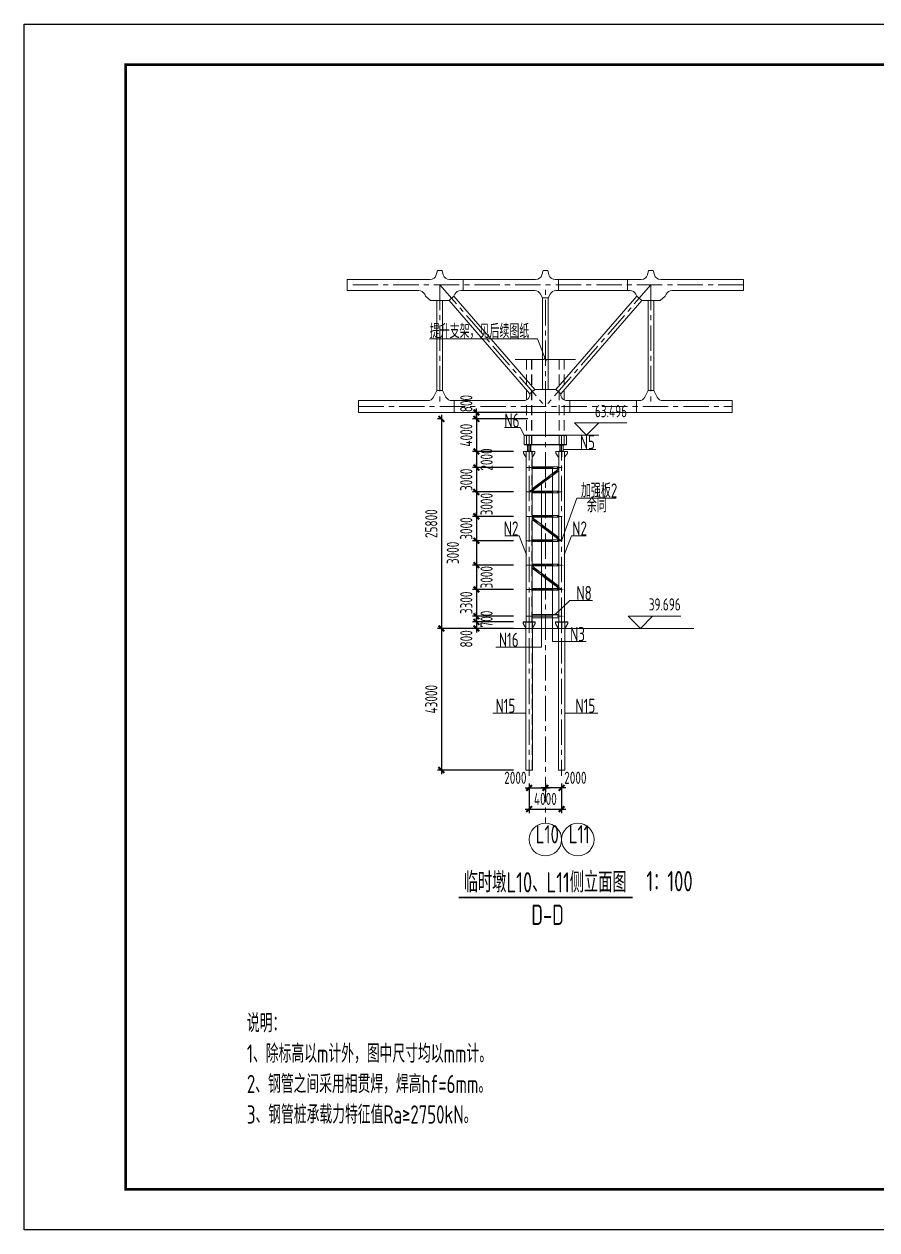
# Model space of a CAD drawing. Extents: x -2876908 to 633791, y -1383861 to 872234.
# Drawn here: x -316553 to -211553, y -1081386 to -932886 of the extents above; entities that cross this region are included whole.
import ezdxf
from ezdxf.enums import TextEntityAlignment as Align

# ---------------------------------------------------------------- set-up
doc = ezdxf.new("R2010")
doc.units = 0
doc.header["$LTSCALE"] = 5
doc.header["$MEASUREMENT"] = 0
for name, pattern in [('CENTER', [2, 1.25, -0.25, 0.25, -0.25]), ('DASH', [0.35, 0.25, -0.1]), ('DASHED', [0.75, 0.5, -0.25])]:
    doc.linetypes.add(name, pattern=pattern)
doc.layers.get('0').update_dxf_attribs({"linetype": 'CONTINUOUS', "lineweight": 25})
doc.layers.get('DEFPOINTS').update_dxf_attribs({"color": 35, "linetype": 'CONTINUOUS', "lineweight": 13})
for name, color, linetype, lineweight in [('1粗实线', 1, 'CONTINUOUS', 30), ('3中心线', 6, 'CENTER', 18), ('4虚线', 2, 'DASHED', 18), ('5标注', 3, 'CONTINUOUS', 15), ('6文本', 7, 'CONTINUOUS', 15), ('7边界线', 8, 'CONTINUOUS', 15), ('8轮廓线', 4, 'CONTINUOUS', 15), ('DIM', 3, 'CONTINUOUS', 0), ('HFZT', 5, 'CONTINUOUS', 15), ('REIND', 1, 'CONTINUOUS', 0), ('THIN', 7, 'CONTINUOUS', 0)]:
    doc.layers.add(name, color=color, linetype=linetype, lineweight=lineweight)
doc.layers.add('M_Dim', color=3, linetype='CONTINUOUS')
doc.layers.add('M_Prof', color=2, linetype='CONTINUOUS')
doc.styles.add('TSSD_Dimension', font='tssdeng.shx', dxfattribs={"width": 0.7, "bigfont": 'hztxt.shx'})
doc.styles.add('TSSD_NORM', font='tssdeng.shx', dxfattribs={"width": 0.7, "bigfont": 'hztxt.shx'})
doc.dimstyles.new('SJSYB-(50)$7', dxfattribs={"dimscale": 50, "dimtxt": 3.5, "dimasz": 1.5, "dimexe": 1, "dimexo": 1, "dimgap": 0.65, "dimtad": 1, "dimdec": 0, "dimzin": 0, "dimdsep": 46, "dimtxsty": 'TSSD_NORM', "dimblk": 'OBLIQUE', "dimcen": 0, "dimclrd": 256, "dimclre": 256, "dimclrt": 7, "dimadec": 0, "dimazin": 0, "dimtfac": 1, "dimtdec": 0, "dimtmove": 1, "dimatfit": 3, "dimldrblk": 'NONE', "dimfxl": 4, "dimfxlon": 1, "dimtolj": 1, "dimtzin": 0, "dimlwd": -1, "dimlwe": -1, "dimarcsym": 0})
doc.dimstyles.new('TSSD_100_100', dxfattribs={"dimtxt": 300, "dimasz": 100, "dimexe": 100, "dimexo": 250, "dimgap": 100, "dimtad": 1, "dimdec": 0, "dimzin": 0, "dimdsep": 46, "dimtxsty": 'TSSD_Dimension', "dimblk": 'ARCHTICK', "dimblk1": 'ARCHTICK', "dimblk2": 'ARCHTICK', "dimcen": 0, "dimdle": 100, "dimclrt": 7, "dimadec": 0, "dimazin": 0, "dimtfac": 1, "dimtdec": 0, "dimtix": 1, "dimtmove": 2, "dimatfit": 3, "dimfxl": 1, "dimtolj": 1, "dimtzin": 0, "dimarcsym": 0})

# ---------------------------------------------------------------- blocks, each defined once
blk = doc.blocks.new('施工设计图框')
at = {"color": 7, "linetype": 'Continuous'}
blk.add_lwpolyline([(-395.5, -13.5), (-395.5, 283.5), (24.5, 283.5), (24.5, -13.5), (-395.5, -13.5)], dxfattribs=at)
at = {"layer": '1粗实线', "color": 7, "linetype": 'Continuous', "const_width": 0.6}
blk.add_lwpolyline([(-370.5, -3.5), (-370.5, 273.5), (14.5, 273.5), (14.5, -3.5), (-370.5, -3.5)], dxfattribs=at)
at = {"layer": 'HFZT', "color": 2, "style": 'TSSD_NORM', "width": 0.7}
for tag, height, p in [('比例尺', 2.5, (7.25, 17.5)), ('图号', 2.5, (-20.49, 3.5)), ('日期', 2.5, (7.25, 3.5)), ('图名', 4, (-76.24, 0.75))]:
    blk.add_attdef(tag, text='', height=height, dxfattribs=at).set_placement(p, align=Align.MIDDLE)
blk = doc.blocks.new('LD')
at = {"layer": '3中心线', "ltscale": 500}
for p, q in [((-1150479, 4371), (-1199282, 4371)), ((-1187880, 4371), (-1174880, -10629)), ((-1187880, 4371), (-1187880, -10629)), ((-1174880, -10629), (-1174880, 4371)), ((-1161880, 4371), (-1174880, -10629)), ((-1161880, 4371), (-1161880, -10629)), ((-1197887, -10629), (-1151874, -10629))]:
    blk.add_line(p, q, dxfattribs=at)
at = {"layer": '8轮廓线'}
for p, q in [((-1188165, 6114), (-1188307, 5589)), ((-1188165, 6114), (-1187596, 6114)), ((-1187596, 6114), (-1187455, 5593)), ((-1175165, 6118), (-1175307, 5593)), ((-1175165, 6118), (-1174596, 6118)), ((-1174596, 6118), (-1174454, 5593)), ((-1162165, 6114), (-1162306, 5593)), ((-1162165, 6114), (-1161596, 6114)), ((-1161596, 6114), (-1161454, 5589)), ((-1189079, 4999), (-1199282, 4999)), ((-1199282, 4999), (-1199282, 3649)), ((-1185001, 5003), (-1186682, 5003)), ((-1185001, 5003), (-1176479, 5003)), ((-1185001, 5003), (-1185001, 3653)), ((-1176079, 5003), (-1176479, 5003)), ((-1173282, 5003), (-1173681, 5003)), ((-1164760, 5003), (-1173282, 5003)), ((-1173282, 5003), (-1173282, 3653)), ((-1163078, 5003), (-1164760, 5003)), ((-1164760, 5003), (-1164760, 3653)), ((-1159003, 4999), (-1160681, 4999)), ((-1159003, 4999), (-1150479, 4999)), ((-1150479, 4999), (-1150479, 3649)), ((-1199282, 3649), (-1190758, 3649)), ((-1190458, 3649), (-1190758, 3649)), ((-1189624, 2970), (-1189742, 3206)), ((-1186137, 2970), (-1186016, 3210)), ((-1185301, 3653), (-1185001, 3653)), ((-1176479, 3653), (-1185001, 3653)), ((-1176479, 3653), (-1176179, 3653)), ((-1175463, 3210), (-1175230, 2744)), ((-1174297, 3210), (-1174530, 2744)), ((-1173282, 3653), (-1173582, 3653)), ((-1173282, 3653), (-1164760, 3653)), ((-1164460, 3653), (-1164760, 3653)), ((-1163624, 2970), (-1163744, 3210)), ((-1160137, 2970), (-1160018, 3206)), ((-1159303, 3649), (-1159003, 3649)), ((-1150479, 3649), (-1159003, 3649)), ((-1189019, 2446), (-1189624, 2970)), ((-1189019, 2446), (-1186741, 2446)), ((-1188230, 2446), (-1188230, -8636)), ((-1187530, 2446), (-1187530, -8636)), ((-1186741, 2446), (-1186137, 2970)), ((-1186741, 2446), (-1176774, -9055)), ((-1186137, 2970), (-1176169, -8531)), ((-1175230, 2744), (-1175230, -8531)), ((-1175230, 2744), (-1174530, 2744)), ((-1174530, 2744), (-1174530, -8531)), ((-1163624, 2970), (-1173591, -8531)), ((-1163019, 2446), (-1172987, -9055)), ((-1163019, 2446), (-1163624, 2970)), ((-1163019, 2446), (-1160741, 2446)), ((-1162230, 2446), (-1162230, -8636)), ((-1161530, 2446), (-1161530, -8636)), ((-1160741, 2446), (-1160137, 2970)), ((-1188644, -9463), (-1188230, -8636)), ((-1188230, -8636), (-1187530, -8636)), ((-1187117, -9463), (-1187530, -8636)), ((-1176169, -8531), (-1176774, -9055)), ((-1176169, -8531), (-1173591, -8531)), ((-1173591, -8531), (-1172987, -9055)), ((-1162644, -9463), (-1162230, -8636)), ((-1162230, -8636), (-1161530, -8636)), ((-1161117, -9463), (-1161530, -8636)), ((-1197887, -9905), (-1197887, -11353)), ((-1197887, -9905), (-1189659, -9905)), ((-1189659, -9905), (-1189359, -9905)), ((-1186101, -9905), (-1186401, -9905)), ((-1186101, -9905), (-1186101, -11353)), ((-1186101, -9905), (-1177874, -9905)), ((-1177874, -9905), (-1177574, -9905)), ((-1176774, -9055), (-1176774, -9105)), ((-1172987, -9055), (-1172987, -9105)), ((-1171887, -9905), (-1172187, -9905)), ((-1171887, -9905), (-1171887, -11353)), ((-1163659, -9905), (-1171887, -9905)), ((-1163659, -9905), (-1163359, -9905)), ((-1163659, -9905), (-1163659, -11353)), ((-1160101, -9905), (-1160401, -9905)), ((-1160101, -9905), (-1151874, -9905)), ((-1151874, -9905), (-1151874, -11353)), ((-1186101, -11353), (-1197887, -11353)), ((-1171887, -11353), (-1186101, -11353)), ((-1171887, -11353), (-1160101, -11353)), ((-1151874, -11353), (-1160101, -11353))]:
    blk.add_line(p, q, dxfattribs=at)
for centre, start, end in [((-1189079, 5799), 270, 344.82495), ((-1186682, 5803), 195.17505, 270), ((-1176079, 5803), 270, 344.82495), ((-1173681, 5803), 195.17505, 270), ((-1163078, 5803), 270, 344.82495), ((-1160681, 5799), 195.17505, 270), ((-1190458, 2849), 26.56505, 90), ((-1185301, 2853), 90, 153.43495), ((-1176179, 2853), 26.56505, 90), ((-1173582, 2853), 90, 153.43495), ((-1164460, 2853), 26.56505, 90), ((-1159303, 2849), 90, 153.43495), ((-1189359, -9105), 270, 333.43495), ((-1186401, -9105), 206.56505, 270), ((-1177574, -9105), 269.99825, 0), ((-1172187, -9105), 180, 270.00175), ((-1163359, -9105), 270, 333.43495), ((-1160401, -9105), 206.56505, 270)]:
    blk.add_arc(centre, 800, start, end, dxfattribs=at)
blk = doc.blocks.new('_ArchTick')
at = {"color": 0, "linetype": 'ByBlock', "const_width": 0.5}
blk.add_lwpolyline([(-0.71, -0.71), (0.71, 0.71)], dxfattribs=at)
blk = doc.blocks.new('*D1329')
at = {"layer": 'DEFPOINTS', "color": 0, "transparency": 16777216}
for p in [(-255036, -1007309), (-265173, -1024748), (-255036, -1024748)]:
    blk.add_point(p, dxfattribs=at)
at = {"layer": 'DIM', "color": 0, "lineweight": -2, "transparency": 16777216}
for p, q in [((-265173, -1006809), (-265173, -1025248)), ((-256286, -1007309), (-265673, -1007309)), ((-256286, -1024748), (-265673, -1024748))]:
    blk.add_line(p, q, dxfattribs=at)
at = {"layer": 'DIM', "color": 0, "lineweight": -2, "transparency": 16777216, "xscale": 500, "yscale": 500, "zscale": 500}
for p, rotation in [((-265173, -1007309), 90), ((-265173, -1024748), 270)]:
    blk.add_blockref('_ArchTick', p, dxfattribs=dict(at, rotation=rotation))
at = {"layer": 'DIM', "color": 7, "transparency": 16777216, "insert": (-266423, -1016028), "char_height": 1500, "attachment_point": 5, "rotation": 90, "style": 'TSSD_Dimension'}
blk.add_mtext('\\A1;43000', dxfattribs=at)
blk = doc.blocks.new('*D1330')
at = {"layer": 'DEFPOINTS', "color": 0, "transparency": 16777216}
for p in [(-255036, -981508), (-260862, -985508), (-255036, -985508)]:
    blk.add_point(p, dxfattribs=at)
at = {"layer": 'DIM', "color": 0, "lineweight": -2, "transparency": 16777216}
for p, q in [((-256286, -981508), (-261362, -981508)), ((-260862, -981008), (-260862, -986008)), ((-256286, -985508), (-261362, -985508))]:
    blk.add_line(p, q, dxfattribs=at)
at = {"layer": 'DIM', "color": 0, "lineweight": -2, "transparency": 16777216, "xscale": 500, "yscale": 500, "zscale": 500}
for p, rotation in [((-260862, -981508), 90), ((-260862, -985508), 270)]:
    blk.add_blockref('_ArchTick', p, dxfattribs=dict(at, rotation=rotation))
at = {"layer": 'DIM', "color": 7, "transparency": 16777216, "insert": (-262112, -983508), "char_height": 1500, "attachment_point": 5, "rotation": 90, "style": 'TSSD_Dimension'}
blk.add_mtext('\\A1;4000', dxfattribs=at)
blk = doc.blocks.new('*D1331')
at = {"layer": 'DEFPOINTS', "color": 0, "transparency": 16777216}
for p in [(-255036, -987508), (-260862, -990508), (-255036, -990508)]:
    blk.add_point(p, dxfattribs=at)
at = {"layer": 'DIM', "color": 0, "lineweight": -2, "transparency": 16777216}
for p, q in [((-256286, -987508), (-261362, -987508)), ((-260862, -987508), (-260862, -987008)), ((-260862, -987508), (-260862, -990508)), ((-256286, -990508), (-261362, -990508)), ((-260862, -990508), (-260862, -991008))]:
    blk.add_line(p, q, dxfattribs=at)
at = {"layer": 'DIM', "color": 0, "lineweight": -2, "transparency": 16777216, "xscale": 500, "yscale": 500, "zscale": 500}
for p, rotation in [((-260862, -987508), 270), ((-260862, -990508), 90)]:
    blk.add_blockref('_ArchTick', p, dxfattribs=dict(at, rotation=rotation))
at = {"layer": 'DIM', "color": 7, "transparency": 16777216, "insert": (-262112, -989008), "char_height": 1500, "attachment_point": 5, "rotation": 90, "style": 'TSSD_Dimension'}
blk.add_mtext('\\A1;3000', dxfattribs=at)
blk = doc.blocks.new('*D1332')
at = {"layer": 'DEFPOINTS', "color": 0, "transparency": 16777216}
for p in [(-255036, -990508), (-260862, -993508), (-255036, -993508)]:
    blk.add_point(p, dxfattribs=at)
at = {"layer": 'DIM', "color": 0, "lineweight": -2, "transparency": 16777216}
for p, q in [((-260862, -990008), (-260862, -994008)), ((-256286, -990508), (-261362, -990508)), ((-256286, -993508), (-261362, -993508))]:
    blk.add_line(p, q, dxfattribs=at)
at = {"layer": 'DIM', "color": 0, "lineweight": -2, "transparency": 16777216, "xscale": 500, "yscale": 500, "zscale": 500}
for p, rotation in [((-260862, -990508), 90), ((-260862, -993508), 270)]:
    blk.add_blockref('_ArchTick', p, dxfattribs=dict(at, rotation=rotation))
at = {"layer": 'DIM', "color": 7, "transparency": 16777216, "insert": (-259612, -992008), "char_height": 1500, "attachment_point": 5, "rotation": 90, "style": 'TSSD_Dimension'}
blk.add_mtext('\\A1;3000', dxfattribs=at)
blk = doc.blocks.new('*D1333')
at = {"layer": 'DEFPOINTS', "color": 0, "transparency": 16777216}
for p in [(-255036, -993508), (-260862, -996508), (-255036, -996508)]:
    blk.add_point(p, dxfattribs=at)
at = {"layer": 'DIM', "color": 0, "lineweight": -2, "transparency": 16777216}
for p, q in [((-260862, -993508), (-260862, -993008)), ((-256286, -993508), (-261362, -993508)), ((-260862, -993508), (-260862, -996508)), ((-256286, -996508), (-261362, -996508)), ((-260862, -996508), (-260862, -997008))]:
    blk.add_line(p, q, dxfattribs=at)
at = {"layer": 'DIM', "color": 0, "lineweight": -2, "transparency": 16777216, "xscale": 500, "yscale": 500, "zscale": 500}
for p, rotation in [((-260862, -993508), 270), ((-260862, -996508), 90)]:
    blk.add_blockref('_ArchTick', p, dxfattribs=dict(at, rotation=rotation))
at = {"layer": 'DIM', "color": 7, "transparency": 16777216, "insert": (-262112, -995008), "char_height": 1500, "attachment_point": 5, "rotation": 90, "style": 'TSSD_Dimension'}
blk.add_mtext('\\A1;3000', dxfattribs=at)
blk = doc.blocks.new('*D1334')
at = {"layer": 'DEFPOINTS', "color": 0, "transparency": 16777216}
for p in [(-255036, -996508), (-260862, -999508), (-255036, -999508)]:
    blk.add_point(p, dxfattribs=at)
at = {"layer": 'DIM', "color": 0, "lineweight": -2, "transparency": 16777216}
for p, q in [((-260862, -996008), (-260862, -1000008)), ((-256286, -996508), (-261362, -996508)), ((-256286, -999508), (-261362, -999508))]:
    blk.add_line(p, q, dxfattribs=at)
at = {"layer": 'DIM', "color": 0, "lineweight": -2, "transparency": 16777216, "xscale": 500, "yscale": 500, "zscale": 500}
for p, rotation in [((-260862, -996508), 90), ((-260862, -999508), 270)]:
    blk.add_blockref('_ArchTick', p, dxfattribs=dict(at, rotation=rotation))
at = {"layer": 'DIM', "color": 7, "transparency": 16777216, "insert": (-263762, -998008), "char_height": 1500, "attachment_point": 5, "rotation": 90, "style": 'TSSD_Dimension'}
blk.add_mtext('\\A1;3000', dxfattribs=at)
blk = doc.blocks.new('*D1335')
at = {"layer": 'DEFPOINTS', "color": 0, "transparency": 16777216}
for p in [(-255036, -999508), (-260862, -1002508), (-255036, -1002508)]:
    blk.add_point(p, dxfattribs=at)
at = {"layer": 'DIM', "color": 0, "lineweight": -2, "transparency": 16777216}
for p, q in [((-260862, -999008), (-260862, -1003008)), ((-256286, -999508), (-261362, -999508)), ((-256286, -1002508), (-261362, -1002508))]:
    blk.add_line(p, q, dxfattribs=at)
at = {"layer": 'DIM', "color": 0, "lineweight": -2, "transparency": 16777216, "xscale": 500, "yscale": 500, "zscale": 500}
for p, rotation in [((-260862, -999508), 90), ((-260862, -1002508), 270)]:
    blk.add_blockref('_ArchTick', p, dxfattribs=dict(at, rotation=rotation))
at = {"layer": 'DIM', "color": 7, "transparency": 16777216, "insert": (-259612, -1001008), "char_height": 1500, "attachment_point": 5, "rotation": 90, "style": 'TSSD_Dimension'}
blk.add_mtext('\\A1;3000', dxfattribs=at)
blk = doc.blocks.new('*D1336')
at = {"layer": 'DEFPOINTS', "color": 0, "transparency": 16777216}
for p in [(-255036, -1002508), (-260862, -1005808), (-255036, -1005808)]:
    blk.add_point(p, dxfattribs=at)
at = {"layer": 'DIM', "color": 0, "lineweight": -2, "transparency": 16777216}
for p, q in [((-260862, -1002508), (-260862, -1002008)), ((-256286, -1002508), (-261362, -1002508)), ((-260862, -1002508), (-260862, -1005808)), ((-256286, -1005808), (-261362, -1005808)), ((-260862, -1005808), (-260862, -1006308))]:
    blk.add_line(p, q, dxfattribs=at)
at = {"layer": 'DIM', "color": 0, "lineweight": -2, "transparency": 16777216, "xscale": 500, "yscale": 500, "zscale": 500}
for p, rotation in [((-260862, -1002508), 270), ((-260862, -1005808), 90)]:
    blk.add_blockref('_ArchTick', p, dxfattribs=dict(at, rotation=rotation))
at = {"layer": 'DIM', "color": 7, "transparency": 16777216, "insert": (-262112, -1004158), "char_height": 1500, "attachment_point": 5, "rotation": 90, "style": 'TSSD_Dimension'}
blk.add_mtext('\\A1;3300', dxfattribs=at)
blk = doc.blocks.new('*D1337')
at = {"layer": 'DEFPOINTS', "color": 0, "transparency": 16777216}
for p in [(-260862, -1006508), (-255036, -1005808), (-255036, -1006508)]:
    blk.add_point(p, dxfattribs=at)
at = {"layer": 'DIM', "color": 0, "lineweight": -2, "transparency": 16777216}
for p, q in [((-260862, -1005808), (-260862, -1005308)), ((-256286, -1005808), (-261362, -1005808)), ((-256286, -1006508), (-261362, -1006508)), ((-260862, -1005808), (-260862, -1006508)), ((-260862, -1006508), (-260862, -1007008))]:
    blk.add_line(p, q, dxfattribs=at)
at = {"layer": 'DIM', "color": 0, "lineweight": -2, "transparency": 16777216, "xscale": 500, "yscale": 500, "zscale": 500}
for p, rotation in [((-260862, -1005808), 270), ((-260862, -1006508), 90)]:
    blk.add_blockref('_ArchTick', p, dxfattribs=dict(at, rotation=rotation))
at = {"layer": 'DIM', "color": 7, "transparency": 16777216, "insert": (-259612, -1006158), "char_height": 1500, "attachment_point": 5, "rotation": 90, "style": 'TSSD_Dimension'}
blk.add_mtext('\\A1;700', dxfattribs=at)
blk = doc.blocks.new('*D1338')
at = {"layer": 'DEFPOINTS', "color": 0, "transparency": 16777216}
for p in [(-255036, -1006508), (-260862, -1007308), (-255036, -1007308)]:
    blk.add_point(p, dxfattribs=at)
at = {"layer": 'DIM', "color": 0, "lineweight": -2, "transparency": 16777216}
for p, q in [((-256286, -1006508), (-261362, -1006508)), ((-260862, -1006508), (-260862, -1006008)), ((-260862, -1006508), (-260862, -1007308)), ((-256286, -1007308), (-261362, -1007308)), ((-260862, -1007308), (-260862, -1007808))]:
    blk.add_line(p, q, dxfattribs=at)
at = {"layer": 'DIM', "color": 0, "lineweight": -2, "transparency": 16777216, "xscale": 500, "yscale": 500, "zscale": 500}
for p, rotation in [((-260862, -1006508), 270), ((-260862, -1007308), 90)]:
    blk.add_blockref('_ArchTick', p, dxfattribs=dict(at, rotation=rotation))
at = {"layer": 'DIM', "color": 7, "transparency": 16777216, "insert": (-262112, -1008598), "char_height": 1500, "attachment_point": 5, "rotation": 90, "style": 'TSSD_Dimension'}
blk.add_mtext('\\A1;800', dxfattribs=at)
blk = doc.blocks.new('*D1339')
at = {"layer": 'DEFPOINTS', "color": 0, "transparency": 16777216}
for p in [(-260862, -980708), (-253271, -980708), (-253271, -981508)]:
    blk.add_point(p, dxfattribs=at)
at = {"layer": 'DIM', "color": 0, "lineweight": -2, "transparency": 16777216}
for p, q in [((-254521, -980708), (-261362, -980708)), ((-254521, -981508), (-261362, -981508)), ((-260862, -980708), (-260862, -980208)), ((-260862, -981508), (-260862, -980708)), ((-260862, -981508), (-260862, -982008))]:
    blk.add_line(p, q, dxfattribs=at)
at = {"layer": 'DIM', "color": 0, "lineweight": -2, "transparency": 16777216, "xscale": 500, "yscale": 500, "zscale": 500}
for p, rotation in [((-260862, -980708), 270), ((-260862, -981508), 90)]:
    blk.add_blockref('_ArchTick', p, dxfattribs=dict(at, rotation=rotation))
at = {"layer": 'DIM', "color": 7, "transparency": 16777216, "insert": (-262112, -979618), "char_height": 1500, "attachment_point": 5, "rotation": 90, "style": 'TSSD_Dimension'}
blk.add_mtext('\\A1;800', dxfattribs=at)
blk = doc.blocks.new('*D1340')
at = {"layer": 'DEFPOINTS', "color": 0, "transparency": 16777216}
for p in [(-254371, -1025148), (-252371, -1025148), (-252371, -1026955)]:
    blk.add_point(p, dxfattribs=at)
at = {"layer": 'DIM', "color": 0, "lineweight": -2, "transparency": 16777216}
for p, q in [((-254871, -1026955), (-251871, -1026955)), ((-254371, -1026398), (-254371, -1027455)), ((-252371, -1026398), (-252371, -1027455))]:
    blk.add_line(p, q, dxfattribs=at)
at = {"layer": 'DIM', "color": 0, "lineweight": -2, "transparency": 16777216, "xscale": 500, "yscale": 500, "zscale": 500, "rotation": 180}
blk.add_blockref('_ArchTick', (-254371, -1026955), dxfattribs=at)
at = {"layer": 'DIM', "color": 0, "lineweight": -2, "transparency": 16777216, "xscale": 500, "yscale": 500, "zscale": 500}
blk.add_blockref('_ArchTick', (-252371, -1026955), dxfattribs=at)
at = {"layer": 'DIM', "color": 7, "transparency": 16777216, "insert": (-256065, -1025705), "char_height": 1500, "attachment_point": 5, "style": 'TSSD_Dimension'}
blk.add_mtext('\\A1;2000', dxfattribs=at)
blk = doc.blocks.new('*D1341')
at = {"layer": 'DEFPOINTS', "color": 0, "transparency": 16777216}
for p in [(-252371, -1025148), (-250371, -1025148), (-252371, -1026955)]:
    blk.add_point(p, dxfattribs=at)
at = {"layer": 'DIM', "color": 0, "lineweight": -2, "transparency": 16777216}
for p, q in [((-249871, -1026955), (-252871, -1026955)), ((-252371, -1026398), (-252371, -1027455)), ((-250371, -1026398), (-250371, -1027455))]:
    blk.add_line(p, q, dxfattribs=at)
at = {"layer": 'DIM', "color": 0, "lineweight": -2, "transparency": 16777216, "xscale": 500, "yscale": 500, "zscale": 500, "rotation": 180}
blk.add_blockref('_ArchTick', (-252371, -1026955), dxfattribs=at)
at = {"layer": 'DIM', "color": 0, "lineweight": -2, "transparency": 16777216, "xscale": 500, "yscale": 500, "zscale": 500}
blk.add_blockref('_ArchTick', (-250371, -1026955), dxfattribs=at)
at = {"layer": 'DIM', "color": 7, "transparency": 16777216, "insert": (-248677, -1025705), "char_height": 1500, "attachment_point": 5, "style": 'TSSD_Dimension'}
blk.add_mtext('\\A1;2000', dxfattribs=at)
blk = doc.blocks.new('*D1342')
at = {"layer": 'DEFPOINTS', "color": 0, "transparency": 16777216}
for p in [(-254371, -1025148), (-250371, -1025148), (-250371, -1029557)]:
    blk.add_point(p, dxfattribs=at)
at = {"layer": 'DIM', "color": 0, "lineweight": -2, "transparency": 16777216}
for p, q in [((-254371, -1026398), (-254371, -1030057)), ((-250371, -1026398), (-250371, -1030057)), ((-254871, -1029557), (-249871, -1029557))]:
    blk.add_line(p, q, dxfattribs=at)
at = {"layer": 'DIM', "color": 0, "lineweight": -2, "transparency": 16777216, "xscale": 500, "yscale": 500, "zscale": 500, "rotation": 180}
blk.add_blockref('_ArchTick', (-254371, -1029557), dxfattribs=at)
at = {"layer": 'DIM', "color": 0, "lineweight": -2, "transparency": 16777216, "xscale": 500, "yscale": 500, "zscale": 500}
blk.add_blockref('_ArchTick', (-250371, -1029557), dxfattribs=at)
at = {"layer": 'DIM', "color": 7, "transparency": 16777216, "insert": (-252371, -1028307), "char_height": 1500, "attachment_point": 5, "style": 'TSSD_Dimension'}
blk.add_mtext('\\A1;4000', dxfattribs=at)
blk = doc.blocks.new('_None')
blk = doc.blocks.new('_Oblique')
at = {"color": 0, "linetype": 'ByBlock', "lineweight": -2}
blk.add_line((-0.5, -0.5), (0.5, 0.5), dxfattribs=at)
blk = doc.blocks.new('*D1343')
at = {"layer": 'DEFPOINTS', "color": 0, "transparency": 16777216}
for p in [(-255036, -985508), (-260862, -987508), (-255036, -987508)]:
    blk.add_point(p, dxfattribs=at)
at = {"layer": 'DIM', "color": 0, "lineweight": -2, "transparency": 16777216}
for p, q in [((-256286, -985508), (-261362, -985508)), ((-260862, -985008), (-260862, -988008)), ((-256286, -987508), (-261362, -987508))]:
    blk.add_line(p, q, dxfattribs=at)
at = {"layer": 'DIM', "color": 0, "lineweight": -2, "transparency": 16777216, "xscale": 500, "yscale": 500, "zscale": 500}
for p, rotation in [((-260862, -985508), 90), ((-260862, -987508), 270)]:
    blk.add_blockref('_ArchTick', p, dxfattribs=dict(at, rotation=rotation))
at = {"layer": 'DIM', "color": 7, "transparency": 16777216, "insert": (-259612, -986508), "char_height": 1500, "attachment_point": 5, "rotation": 90, "style": 'TSSD_Dimension'}
blk.add_mtext('\\A1;2000', dxfattribs=at)
blk = doc.blocks.new('*D1886')
at = {"layer": 'DEFPOINTS', "color": 0, "transparency": 16777216}
for p in [(-263972, -981508), (-265173, -1007308), (-263725, -1007308)]:
    blk.add_point(p, dxfattribs=at)
at = {"layer": 'DIM', "color": 0, "lineweight": -2, "transparency": 16777216}
for p, q in [((-265222, -981508), (-265673, -981508)), ((-265173, -981008), (-265173, -1007808)), ((-264975, -1007308), (-265673, -1007308))]:
    blk.add_line(p, q, dxfattribs=at)
at = {"layer": 'DIM', "color": 0, "lineweight": -2, "transparency": 16777216, "xscale": 500, "yscale": 500, "zscale": 500}
for p, rotation in [((-265173, -981508), 90), ((-265173, -1007308), 270)]:
    blk.add_blockref('_ArchTick', p, dxfattribs=dict(at, rotation=rotation))
at = {"layer": 'DIM', "color": 7, "transparency": 16777216, "insert": (-266423, -994408), "char_height": 1500, "attachment_point": 5, "rotation": 90, "style": 'TSSD_Dimension'}
blk.add_mtext('\\A1;25800', dxfattribs=at)

msp = doc.modelspace()

# ---------------------------------------------------------------- linework, layer by layer
at = {"layer": '3中心线', "ltscale": 500}
for p, q in [((-252370.907, -980604.052), (-252370.907, -1031311.151)), ((-254370.907, -983508.052), (-254370.907, -1025477.031)), ((-250370.907, -983508.052), (-250370.907, -1025477.031)), ((-254685.907, -987508.052), (-250055.907, -987508.052)), ((-254370.907, -990508.052), (-250370.907, -987508.052)), ((-254685.907, -990508.052), (-250055.907, -990508.052)), ((-254685.907, -993508.052), (-250055.907, -993508.052)), ((-250370.907, -996508.052), (-254370.907, -993508.052)), ((-254685.907, -996508.052), (-250055.907, -996508.052)), ((-254685.907, -999508.052), (-250055.907, -999508.052)), ((-250370.907, -1002508.052), (-254370.907, -999508.052)), ((-254685.907, -1002508.052), (-250055.907, -1002508.052)), ((-254685.907, -1005807.734), (-250055.907, -1005807.734))]:
    msp.add_line(p, q, dxfattribs=at)
at = {"layer": '4虚线', "ltscale": 500}
for p, q in [((-254685.907, -974179.905), (-254685.907, -984708.052)), ((-254675.907, -974179.905), (-254675.907, -984708.052)), ((-254065.907, -974179.905), (-254065.907, -984708.052)), ((-254055.907, -974179.905), (-254055.907, -984708.052)), ((-250685.907, -974179.905), (-250685.907, -984678.052)), ((-250675.907, -974179.905), (-250675.907, -984678.052)), ((-250065.907, -974179.905), (-250065.907, -984678.052)), ((-250055.907, -974179.905), (-250055.907, -984678.052)), ((-254720.907, -1006507.734), (-254720.907, -985538.052)), ((-254020.907, -1006507.734), (-254020.907, -985538.052)), ((-250720.907, -1006507.734), (-250720.907, -985538.052)), ((-250020.907, -1006507.734), (-250020.907, -985538.052)), ((-254010.907, -987417.052), (-250730.907, -987417.052)), ((-254010.907, -987599.052), (-250730.907, -987599.052)), ((-254010.907, -990118.677), (-250730.907, -987658.677)), ((-254010.907, -990357.427), (-250730.907, -987897.427)), ((-254010.907, -990417.052), (-250730.907, -990417.052)), ((-254010.907, -990599.052), (-250730.907, -990599.052)), ((-254010.907, -993417.052), (-250730.907, -993417.052)), ((-254010.907, -993599.052), (-250730.907, -993599.052)), ((-254010.907, -993658.677), (-250730.907, -996118.677)), ((-254010.907, -993897.427), (-250730.907, -996357.427)), ((-254010.907, -996417.052), (-250730.907, -996417.052)), ((-254010.907, -996599.052), (-250730.907, -996599.052)), ((-254010.907, -999417.052), (-250730.907, -999417.052)), ((-254010.907, -999599.052), (-250730.907, -999599.052)), ((-254010.907, -999658.677), (-250730.907, -1002118.677)), ((-254010.907, -999897.427), (-250730.907, -1002357.427)), ((-254010.907, -1002417.052), (-250730.907, -1002417.052)), ((-254010.907, -1002599.052), (-250730.907, -1002599.052)), ((-254758.907, -1024748.39), (-254758.907, -1006537.734)), ((-253982.907, -1024748.39), (-253982.907, -1006537.734)), ((-250758.907, -1024748.39), (-250758.907, -1006537.734)), ((-249982.907, -1024748.39), (-249982.907, -1006537.734))]:
    msp.add_line(p, q, dxfattribs=at)
at = {"layer": '5标注'}
for p, q in [((-253326.226, -971662.858), (-266655.477, -971662.858)), ((-252370.907, -974179.905), (-253326.226, -971662.858)), ((-257412.238, -982578.666), (-255468.195, -982578.666)), ((-255468.195, -982578.666), (-254970.907, -983508.052)), ((-250170.907, -985267.015), (-246168.476, -985267.015)), ((-250370.907, -996508.052), (-248476.764, -991250.374)), ((-248476.764, -991250.374), (-243654.819, -991250.374)), ((-251179.154, -1005607.734), (-249339.245, -1003858.556)), ((-249339.245, -1003858.556), (-246586.228, -1003858.556)), ((-254770.907, -1017758.63), (-258838.254, -1017758.63)), ((-249970.907, -1017758.63), (-245903.56, -1017758.63))]:
    msp.add_line(p, q, dxfattribs=at)
at = {"layer": '5标注', "linetype": 'DASH', "ltscale": 100, "const_width": 30, "flags": 128}
for points in [[(-254730.907, -987508.052), (-254010.907, -987508.052)], [(-250730.907, -987508.052), (-250010.907, -987508.052)], [(-254730.907, -990508.052), (-254010.907, -990508.052)], [(-250730.907, -990508.052), (-250010.907, -990508.052)], [(-254720.907, -993508.052), (-254020.907, -993508.052)], [(-250720.907, -993508.052), (-250020.907, -993508.052)], [(-254720.907, -996508.052), (-254020.907, -996508.052)], [(-250720.907, -996508.052), (-250020.907, -996508.052)], [(-250685.907, -996508.052), (-250010.907, -996508.052)], [(-254720.907, -999508.052), (-254020.907, -999508.052)], [(-250720.907, -999508.052), (-250020.907, -999508.052)], [(-254720.907, -1002508.052), (-254020.907, -1002508.052)], [(-250720.907, -1002508.052), (-250020.907, -1002508.052)], [(-254720.907, -1005807.734), (-254020.907, -1005807.734)], [(-250720.907, -1005807.734), (-250020.907, -1005807.734)]]:
    msp.add_lwpolyline(points, dxfattribs=at)
at = {"layer": '5标注'}
for points in [[(-251506.155, -987508.052), (-251506.155, -1008922.058), (-247363.394, -1008922.058)], [(-252842.111, -989361.455), (-252842.111, -1009624.411), (-258457.091, -1009624.411)]]:
    msp.add_lwpolyline(points, dxfattribs=at)
for centre in [(-252370.907, -1033311.151), (-248370.907, -1033311.151)]:
    msp.add_circle(centre, 2000, dxfattribs=at)
at = {"layer": '7边界线'}
msp.add_line((-263724.701, -1007308.052), (-234105.198, -1007308.052), dxfattribs=at)
at = {"layer": '8轮廓线'}
for p, q in [((-254970.907, -984708.052), (-254970.907, -983508.052)), ((-254970.907, -983508.052), (-249770.907, -983508.052)), ((-254970.907, -983538.052), (-249770.907, -983538.052)), ((-249770.907, -984708.052), (-249770.907, -983508.052)), ((-255080.907, -985538.052), (-255080.907, -985508.052)), ((-255080.907, -985508.052), (-253660.907, -985508.052)), ((-253660.907, -985538.052), (-255080.907, -985538.052)), ((-255080.907, -985538.052), (-255080.907, -985708.052)), ((-255080.907, -985708.052), (-254780.907, -986188.052)), ((-254970.907, -984678.052), (-249770.907, -984678.052)), ((-254970.907, -984708.052), (-249770.907, -984708.052)), ((-254730.907, -1006507.734), (-254730.907, -985538.052)), ((-254380.907, -985538.052), (-254380.907, -986188.052)), ((-254360.907, -985538.052), (-254360.907, -986188.052)), ((-254010.907, -1006507.734), (-254010.907, -985538.052)), ((-253960.907, -986188.052), (-253660.907, -985708.052)), ((-253660.907, -985538.052), (-253660.907, -985508.052)), ((-253660.907, -985538.052), (-253660.907, -985708.052)), ((-253660.907, -985538.052), (-253660.907, -985708.052)), ((-251080.907, -985538.052), (-251080.907, -985508.052)), ((-251080.907, -985508.052), (-249660.907, -985508.052)), ((-249660.907, -985538.052), (-251080.907, -985538.052)), ((-251080.907, -985538.052), (-251080.907, -985708.052)), ((-251080.907, -985708.052), (-250780.907, -986188.052)), ((-250730.907, -1006507.734), (-250730.907, -985538.052)), ((-250380.907, -985538.052), (-250380.907, -986188.052)), ((-250360.907, -985538.052), (-250360.907, -986188.052)), ((-250010.907, -1006507.734), (-250010.907, -985538.052)), ((-249960.907, -986188.052), (-249660.907, -985708.052)), ((-249660.907, -985538.052), (-249660.907, -985508.052)), ((-249660.907, -985538.052), (-249660.907, -985708.052)), ((-249660.907, -985538.052), (-249660.907, -985708.052)), ((-254780.907, -986188.052), (-254730.907, -986188.052)), ((-254360.907, -986188.052), (-254380.907, -986188.052)), ((-253960.907, -986188.052), (-254010.907, -986188.052)), ((-254010.907, -987411.052), (-250730.907, -987411.052)), ((-250780.907, -986188.052), (-250730.907, -986188.052)), ((-250360.907, -986188.052), (-250380.907, -986188.052)), ((-249960.907, -986188.052), (-250010.907, -986188.052)), ((-254010.907, -987605.052), (-250730.907, -987605.052)), ((-254010.907, -990111.177), (-250730.907, -987651.177)), ((-254010.907, -990364.927), (-250730.907, -987904.927)), ((-254010.907, -990411.052), (-250730.907, -990411.052)), ((-254010.907, -990605.052), (-250730.907, -990605.052)), ((-254010.907, -993411.052), (-250730.907, -993411.052)), ((-254010.907, -993605.052), (-250730.907, -993605.052)), ((-254010.907, -993651.177), (-250730.907, -996111.177)), ((-254010.907, -993904.927), (-250730.907, -996364.927)), ((-254010.907, -996411.052), (-250730.907, -996411.052)), ((-254010.907, -996605.052), (-250730.907, -996605.052)), ((-254010.907, -999411.052), (-250730.907, -999411.052)), ((-254010.907, -999605.052), (-250730.907, -999605.052)), ((-254010.907, -999651.177), (-250730.907, -1002111.177)), ((-254010.907, -999904.927), (-250730.907, -1002364.927)), ((-254010.907, -1002411.052), (-250730.907, -1002411.052)), ((-254010.907, -1002605.052), (-250730.907, -1002605.052)), ((-255120.907, -1006537.734), (-255120.907, -1006507.734)), ((-255120.907, -1006507.734), (-253620.907, -1006507.734)), ((-253620.907, -1006537.734), (-255120.907, -1006537.734)), ((-255120.907, -1006537.734), (-255120.907, -1006707.734)), ((-255120.907, -1006707.734), (-254820.907, -1007187.734)), ((-254770.907, -1024748.39), (-254770.907, -1006537.734)), ((-254380.907, -1006537.734), (-254380.907, -1007187.734)), ((-254360.907, -1006537.734), (-254360.907, -1007187.734)), ((-254010.907, -1005607.734), (-250730.907, -1005607.734)), ((-254010.907, -1005628.734), (-250730.907, -1005628.734)), ((-254010.907, -1005986.734), (-250730.907, -1005986.734)), ((-254010.907, -1006007.734), (-250730.907, -1006007.734)), ((-253970.907, -1024748.39), (-253970.907, -1006537.734)), ((-253620.907, -1006707.734), (-253905.203, -1007187.734)), ((-253620.907, -1006537.734), (-253620.907, -1006507.734)), ((-253620.907, -1006537.734), (-253620.907, -1006707.734)), ((-251120.907, -1006537.734), (-251120.907, -1006507.734)), ((-251120.907, -1006507.734), (-249620.907, -1006507.734)), ((-249620.907, -1006537.734), (-251120.907, -1006537.734)), ((-251120.907, -1006537.734), (-251120.907, -1006707.734)), ((-251120.907, -1006707.734), (-250820.907, -1007187.734)), ((-250770.907, -1006507.734), (-249970.907, -1006507.734)), ((-250770.907, -1024748.39), (-250770.907, -1006537.734)), ((-250380.907, -1006537.734), (-250380.907, -1007187.734)), ((-250360.907, -1006537.734), (-250360.907, -1007187.734)), ((-249970.907, -1024748.39), (-249970.907, -1006537.734)), ((-249620.907, -1006707.734), (-249905.203, -1007187.734)), ((-249620.907, -1006537.734), (-249620.907, -1006507.734)), ((-249620.907, -1006537.734), (-249620.907, -1006707.734)), ((-254820.907, -1007187.734), (-254770.907, -1007187.734)), ((-254360.907, -1007187.734), (-254380.907, -1007187.734)), ((-253905.203, -1007187.734), (-253970.907, -1007187.734)), ((-250820.907, -1007187.734), (-250770.907, -1007187.734)), ((-250360.907, -1007187.734), (-250380.907, -1007187.734)), ((-249905.203, -1007187.734), (-249970.907, -1007187.734)), ((-254770.907, -1024748.39), (-253970.907, -1024748.39)), ((-250770.907, -1024748.39), (-249970.907, -1024748.39))]:
    msp.add_line(p, q, dxfattribs=at)
for points in [[(-254670.907, -985508.052), (-254070.907, -985508.052), (-254070.907, -985480.052), (-254170.907, -985480.052), (-254170.907, -984736.052), (-254070.907, -984736.052), (-254070.907, -984708.052), (-254670.907, -984708.052), (-254670.907, -984736.052), (-254570.907, -984736.052), (-254570.907, -985480.052), (-254670.907, -985480.052)], [(-254546.907, -985480.052), (-254194.907, -985480.052), (-254194.907, -984736.052), (-254546.907, -984736.052)], [(-250670.907, -985508.052), (-250070.907, -985508.052), (-250070.907, -985480.052), (-250170.907, -985480.052), (-250170.907, -984736.052), (-250070.907, -984736.052), (-250070.907, -984708.052), (-250670.907, -984708.052), (-250670.907, -984736.052), (-250570.907, -984736.052), (-250570.907, -985480.052), (-250670.907, -985480.052)], [(-250546.907, -985480.052), (-250194.907, -985480.052), (-250194.907, -984736.052), (-250546.907, -984736.052)]]:
    msp.add_lwpolyline(points, close=True, dxfattribs=at)
at = {"layer": 'M_Dim'}
msp.add_lwpolyline([(-263059.062, -1040446.45, 200, 200, 0), (-241641.925, -1040446.45, 200, 200, 0)], format="xyseb", dxfattribs=at)
at = {"layer": 'M_Prof'}
for p, q in [((-254685.907, -1006507.734), (-254055.907, -1006507.734)), ((-250730.907, -1006507.734), (-250010.907, -1006507.734))]:
    msp.add_line(p, q, dxfattribs=at)
at = {"layer": 'REIND', "const_width": 100}
for points in [[(-251556.155, -987508.052, 1), (-251456.155, -987508.052, 1)], [(-252892.111, -989361.455, 1), (-252792.111, -989361.455, 1)], [(-251556.155, -990508.052, 1), (-251456.155, -990508.052, 1)], [(-251556.155, -993508.052, 1), (-251456.155, -993508.052, 1)], [(-252892.111, -994654.649, 1), (-252792.111, -994654.649, 1)], [(-251556.155, -996508.052, 1), (-251456.155, -996508.052, 1)], [(-252892.111, -1000654.649, 1), (-252792.111, -1000654.649, 1)], [(-251556.155, -999508.052, 1), (-251456.155, -999508.052, 1)], [(-251556.155, -1002508.052, 1), (-251456.155, -1002508.052, 1)], [(-251229.154, -1005607.734, 1), (-251129.154, -1005607.734, 1)]]:
    msp.add_lwpolyline(points, format="xyb", close=True, dxfattribs=at)
at = {"layer": 'THIN'}
for p, q in [((-247289.508, -983508.052), (-248789.508, -982008.052)), ((-248789.508, -982008.052), (-245789.508, -982008.052)), ((-247289.508, -983508.052), (-245789.508, -982008.052)), ((-245789.508, -982008.052), (-242323.162, -982008.052)), ((-251548.239, -983508.052), (-245789.508, -983508.052)), ((-240678.021, -1007308.052), (-242178.021, -1005808.052)), ((-242178.021, -1005808.052), (-239178.021, -1005808.052)), ((-240678.021, -1007308.052), (-239178.021, -1005808.052)), ((-239178.021, -1005808.052), (-235711.674, -1005808.052)), ((-243159.42, -1007308.052), (-239178.021, -1007308.052))]:
    msp.add_line(p, q, dxfattribs=at)
at = {"layer": 'THIN', "flags": 128}
msp.add_lwpolyline([(-256097.54, -974179.905), (-252500.907, -974179.905), (-252430.907, -973959.905), (-252310.907, -974399.905), (-252240.907, -974179.905), (-248644.274, -974179.905)], dxfattribs=at)

# ---------------------------------------------------------------- block references
at = {"xscale": 500, "yscale": 500, "zscale": 500}
msp.add_blockref('施工设计图框', (-118800.389, -1074635.792), dxfattribs=at)
at = {"layer": '5标注'}
msp.add_blockref('LD', (922509.398, -969354.648), dxfattribs=at)

# ---------------------------------------------------------------- texts
at = {"layer": '5标注', "color": 7, "char_height": 1750, "style": 'TSSD_NORM'}
for s, insert, attachment_point in [('提升支架，见后续图纸', (-254351.832, -971630.358), 9), ('N6', (-257412.238, -982578.666), 7), ('N5', (-248124.982, -985234.515), 7), ('加强板2', (-247988.119, -991217.874), 7), ('余同', (-247271.279, -993010.308), 7), ('N2', (-255685.502, -995879.172), 9), ('N2', (-249056.312, -995879.172), 7), ('N8', (-248542.735, -1003826.056), 7), ('N16', (-255656.078, -1009591.911), 9), ('N3', (-249319.9, -1008889.558), 7), ('N15', (-256069.402, -1017726.13), 9), ('N15', (-248672.412, -1017726.13), 7)]:
    msp.add_mtext(s, dxfattribs=dict(at, insert=insert, attachment_point=attachment_point))
at = {"layer": '6文本', "style": 'TSSD_NORM', "width": 0.7}
for s, p in [('临时墩L10、L11侧立面图 ', (-251862.191, -1038443.245)), ('1：100', (-237086.053, -1038443.245)), ('D-D', (-252098.515, -1042579.3))]:
    msp.add_text(s, height=2500, dxfattribs=at).set_placement(p, align=Align.MIDDLE)
at = {"layer": '6文本', "insert": (-289121.951, -1054794.951), "char_height": 2250, "width": 195290.43481, "attachment_point": 1, "style": 'TSSD_NORM'}
msp.add_mtext('说明：\\P1、除标高以m计外，图中尺寸均以mm计。\\P2、钢管之间采用相贯焊，焊高hf=6mm。\\P3、钢管桩承载力特征值Ra≥2750kN。', dxfattribs=at)
at = {"layer": 'DIM', "color": 7, "style": 'TSSD_Dimension', "width": 0.7}
for s, height, p in [('63.496', 1500, (-242323.162, -981758.052)), ('39.696', 1500, (-235711.674, -1005558.052)), ('L10', 2250, (-250702.524, -1034462.91)), ('L11', 2250, (-246911.229, -1034462.91))]:
    msp.add_text(s, height=height, dxfattribs=at).set_placement(p, align=Align.BOTTOM_RIGHT)

# ---------------------------------------------------------------- dimensions: what is measured, and where the dimension line sits
at = {"layer": 'DIM'}
for base, p1, p2, angle, picture, middle in [((-260861.765, -980708.052), (-253270.907, -981508.052), (-253270.907, -980708.052), 90, '*D1339', (-262111.765, -979617.667)), ((-260861.765, -987508.052), (-255035.907, -985508.052), (-255035.907, -987508.052), 90, '*D1343', (-259611.765, -986508.052)), ((-260861.765, -993508.052), (-255035.907, -990508.052), (-255035.907, -993508.052), 90, '*D1332', (-259611.765, -992008.052)), ((-260861.765, -999508.052), (-255035.907, -996508.052), (-255035.907, -999508.052), 90, '*D1334', (-263761.765, -998008.052)), ((-260861.765, -1002508.052), (-255035.907, -999508.052), (-255035.907, -1002508.052), 90, '*D1335', (-259611.765, -1001008.052)), ((-260861.765, -1006507.734), (-255035.907, -1005807.734), (-255035.907, -1006507.734), 90, '*D1337', (-259611.765, -1006157.734)), ((-260861.765, -1007307.734), (-255035.907, -1006507.734), (-255035.907, -1007307.734), 90, '*D1338', (-262111.765, -1008598.119)), ((-252370.907, -1026955.496), (-250370.907, -1025148.39), (-252370.907, -1025148.39), 180, '*D1341', (-248676.676, -1025705.496))]:
    dim = msp.add_linear_dim(base=base, p1=p1, p2=p2, angle=angle, dimstyle='TSSD_100_100', override={"dimtxt": 1500, "dimasz": 500, "dimexe": 500, "dimexo": 1250, "dimgap": 500, "dimdle": 500}, dxfattribs=at)
    dim.commit()
    dim.dimension.update_dxf_attribs({"geometry": picture, "text_midpoint": middle, "dimtype": 160})
for base, p1, p2, picture, middle in [((-265172.696, -1007308.052), (-263971.709, -981508.052), (-263724.701, -1007308.052), '*D1886', (-266422.696, -994408.052)), ((-260861.765, -985508.052), (-255035.907, -981508.052), (-255035.907, -985508.052), '*D1330', (-262111.765, -983508.052)), ((-260861.765, -990508.052), (-255035.907, -987508.052), (-255035.907, -990508.052), '*D1331', (-262111.765, -989008.052)), ((-260861.765, -996508.052), (-255035.907, -993508.052), (-255035.907, -996508.052), '*D1333', (-262111.765, -995008.052)), ((-260861.765, -1005807.734), (-255035.907, -1002508.052), (-255035.907, -1005807.734), '*D1336', (-262111.765, -1004157.893))]:
    dim = msp.add_linear_dim(base=base, p1=p1, p2=p2, angle=90, dimstyle='TSSD_100_100', override={"dimtxt": 1500, "dimasz": 500, "dimexe": 500, "dimexo": 1250, "dimgap": 500, "dimdle": 500}, dxfattribs=at)
    dim.commit()
    dim.dimension.update_dxf_attribs({"geometry": picture, "text_midpoint": middle})
dim = msp.add_linear_dim(base=(-265172.696, -1024748.39), p1=(-255035.907, -1007308.54), p2=(-255035.907, -1024748.39), angle=90, text='43000', dimstyle='TSSD_100_100', override={"dimtxt": 1500, "dimasz": 500, "dimexe": 500, "dimexo": 1250, "dimgap": 500, "dimdle": 500}, dxfattribs=at)
dim.commit()
dim.dimension.update_dxf_attribs({"geometry": '*D1329', "text_midpoint": (-266422.696, -1016028.465)})
dim = msp.add_linear_dim(base=(-252370.907, -1026955.496), p1=(-254370.907, -1025148.39), p2=(-252370.907, -1025148.39), dimstyle='TSSD_100_100', override={"dimtxt": 1500, "dimasz": 500, "dimexe": 500, "dimexo": 1250, "dimgap": 500, "dimdle": 500}, dxfattribs=at)
dim.commit()
dim.dimension.update_dxf_attribs({"geometry": '*D1340', "text_midpoint": (-256065.138, -1025705.496), "dimtype": 160})
dim = msp.add_linear_dim(base=(-250370.907, -1029557.418), p1=(-254370.907, -1025148.39), p2=(-250370.907, -1025148.39), dimstyle='TSSD_100_100', override={"dimtxt": 1500, "dimasz": 500, "dimexe": 500, "dimexo": 1250, "dimgap": 500, "dimdle": 500}, dxfattribs=at)
dim.commit()
dim.dimension.update_dxf_attribs({"geometry": '*D1342', "text_midpoint": (-252370.907, -1028307.418)})

# ---------------------------------------------------------------- leaders
at = {"layer": '5标注', "annotation_type": 0, "has_hookline": 1, "text_width": 1696.154}
for points, hookline_direction in [([(-254685.907, -998261.858), (-255578.002, -995911.672), (-255653.002, -995911.672)], 1), ([(-250055.907, -998261.858), (-249163.812, -995911.672), (-249088.812, -995911.672)], 0)]:
    msp.add_leader(points, dimstyle='SJSYB-(50)$7', override={"dimgap": 0.65, "dimtad": 1}, dxfattribs=dict(at, hookline_direction=hookline_direction))

doc.saveas('drawing.dxf')
